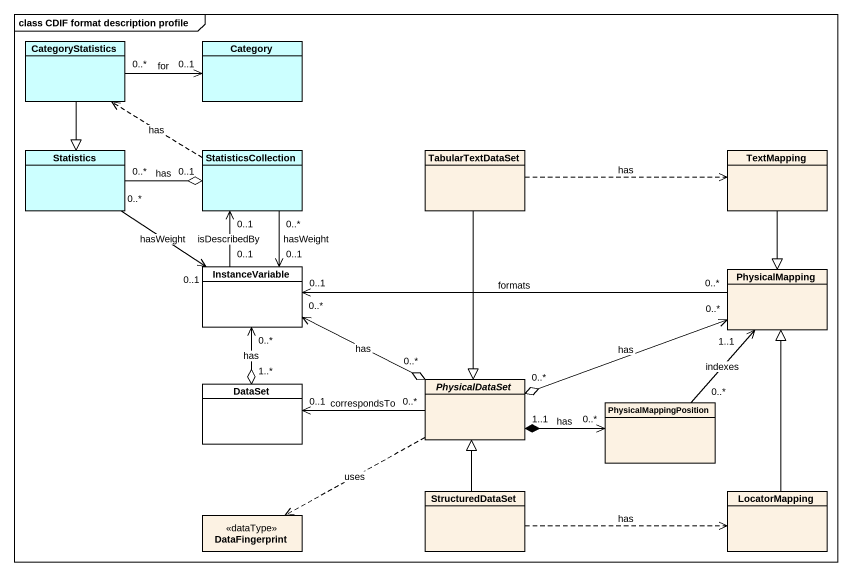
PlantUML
@startuml
mainframe class CDIF format description profile
hide circle
hide empty members
class CategoryStatistics #CCFFFF
class Category #CCFFFF
class Statistics #CCFFFF
class StatisticsCollection #CCFFFF
class TabularTextDataSet
class TextMapping
class InstanceVariable #FFFFFF
class PhysicalMapping
class DataSet #FFFFFF
abstract class PhysicalDataSet
class PhysicalMappingPosition
class StructuredDataSet
class LocatorMapping
class DataFingerprint <<dataType>>
CategoryStatistics "0..*" -right-> "0..1" Category : for
CategoryStatistics --|> Statistics
Statistics "0..*" -right-o "0..1" StatisticsCollection : has
Statistics "0..*" --> "0..1" InstanceVariable : hasWeight
StatisticsCollection .up.> CategoryStatistics : has
StatisticsCollection "0..*" --> "0..1" InstanceVariable : hasWeight
TabularTextDataSet .right.> TextMapping : has
TabularTextDataSet --|> PhysicalDataSet
TextMapping --|> PhysicalMapping
InstanceVariable "0..1" -up-> "0..1" StatisticsCollection : isDescribedBy
InstanceVariable "0..*" <--o "1..*" DataSet : has
InstanceVariable "0..*" <-right-o "0..*" PhysicalDataSet : has
PhysicalMapping "0..*" -left-> "0..1" InstanceVariable : formats
PhysicalMapping "0..*" <-left-o "0..*" PhysicalDataSet : has
PhysicalDataSet "0..*" -left-> "0..1" DataSet : correspondsTo
PhysicalDataSet .left.> DataFingerprint : uses
PhysicalMappingPosition "0..*" -up-> "1..1" PhysicalMapping : indexes
PhysicalMappingPosition "0..*" <-left-* "1..1" PhysicalDataSet : has
StructuredDataSet -up-|> PhysicalDataSet
StructuredDataSet .right.> LocatorMapping : has
LocatorMapping -up-|> PhysicalMapping
@enduml
